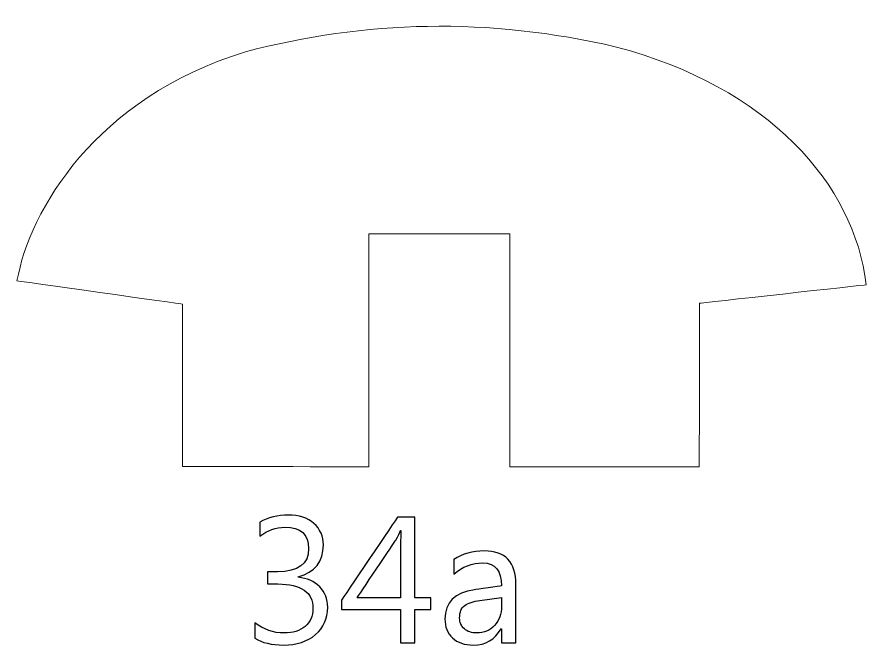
# Model space of a CAD drawing. Header units: centimetres. Extents: x -494 to 505, y -672 to 577.
# Drawn here: x -202 to -151.2, y -429.9 to -392.3 of the extents above; entities that cross this region are included whole.
import ezdxf

# ---------------------------------------------------------------- set-up
doc = ezdxf.new("R2010")
doc.units = ezdxf.units.CM
doc.header["$MEASUREMENT"] = 0
doc.layers.add('Camada 1', color=7, linetype='Continuous')
doc.layers.add('Camada 2', color=10, linetype='Continuous')

msp = doc.modelspace()

# ---------------------------------------------------------------- linework, layer by layer
at = {"layer": 'Camada 1', "lineweight": 9}
msp.add_open_spline([(-180.945282, -405.319992), (-180.945282, -405.319992), (-172.501306, -405.319992), (-172.501306, -405.319992), (-172.501306, -405.319992), (-172.501306, -405.319992), (-172.506894, -419.27526), (-172.506894, -419.27526), (-172.506894, -419.27526), (-172.506894, -419.27526), (-161.16046, -419.272212), (-161.16046, -419.272212), (-161.16046, -419.272212), (-161.16046, -419.272212), (-161.15284, -409.482798), (-161.15284, -409.482798), (-161.15284, -409.482798), (-161.15284, -409.482798), (-151.17572, -408.37739), (-151.17572, -408.37739), (-151.17572, -408.37739), (-151.827992, -402.345398), (-157.087824, -396.515844), (-166.117778, -394.140436), (-166.117778, -394.140436), (-173.825916, -392.340846), (-181.174644, -392.538458), (-188.348112, -394.42898), (-188.348112, -394.42898), (-197.34149, -397.190722), (-201.261472, -403.933406), (-202.02652, -408.135582), (-202.02652, -408.135582), (-202.02652, -408.135582), (-192.109598, -409.536138), (-192.109598, -409.536138), (-192.109598, -409.536138), (-192.109598, -409.536138), (-192.108074, -419.255448), (-192.108074, -419.255448), (-192.108074, -419.255448), (-192.108074, -419.255448), (-180.944266, -419.274244), (-180.944266, -419.274244), (-180.944266, -419.274244), (-180.944266, -419.274244), (-180.945282, -405.319992), (-180.945282, -405.319992)], degree=3, knots=[0, 0, 0, 0, 0.076923077, 0.076923077, 0.076923077, 0.076923087, 0.153846154, 0.153846154, 0.153846154, 0.153846164, 0.230769231, 0.230769231, 0.230769231, 0.230769241, 0.307692308, 0.307692308, 0.307692308, 0.307692318, 0.384615385, 0.384615385, 0.384615385, 0.384615395, 0.461538462, 0.461538462, 0.461538462, 0.461538472, 0.538461538, 0.538461538, 0.538461538, 0.538461548, 0.615384615, 0.615384615, 0.615384615, 0.615384625, 0.692307692, 0.692307692, 0.692307692, 0.692307702, 0.769230769, 0.769230769, 0.769230769, 0.769230779, 0.846153846, 0.846153846, 0.846153846, 0.846153856, 1, 1, 1, 1], dxfattribs=at)
at = {"layer": 'Camada 2'}
for points, knots in [([(-187.772548, -429.538638), (-187.772548, -429.538638), (-187.772548, -428.614078), (-187.772548, -428.614078), (-187.772548, -428.614078), (-187.258198, -429.02251), (-186.675776, -429.22698), (-186.028584, -429.22698), (-186.028584, -429.22698), (-185.501788, -429.22698), (-185.082434, -429.09617), (-184.768744, -428.832518), (-184.768744, -428.832518), (-184.455308, -428.56912), (-184.299352, -428.214282), (-184.299352, -427.769782), (-184.299352, -427.769782), (-184.299352, -426.784262), (-184.998106, -426.291248), (-186.394344, -426.291248), (-186.394344, -426.291248), (-186.394344, -426.291248), (-187.019692, -426.291248), (-187.019692, -426.291248), (-187.019692, -426.291248), (-187.019692, -426.291248), (-187.019692, -425.560236), (-187.019692, -425.560236), (-187.019692, -425.560236), (-187.019692, -425.560236), (-186.424824, -425.560236), (-186.424824, -425.560236), (-186.424824, -425.560236), (-185.179208, -425.560236), (-184.557416, -425.097702), (-184.557416, -424.17492), (-184.557416, -424.17492), (-184.557416, -423.319956), (-185.032396, -422.89349), (-185.982102, -422.89349), (-185.982102, -422.89349), (-186.512454, -422.89349), (-187.01258, -423.07256), (-187.482226, -423.431208), (-187.482226, -423.431208), (-187.482226, -423.431208), (-187.482226, -422.5925), (-187.482226, -422.5925), (-187.482226, -422.5925), (-186.998356, -422.305734), (-186.426602, -422.162224), (-185.768742, -422.162224), (-185.768742, -422.162224), (-185.134504, -422.162224), (-184.627266, -422.330626), (-184.245504, -422.665906), (-184.245504, -422.665906), (-183.86552, -423.00271), (-183.675528, -423.432986), (-183.675528, -423.958004), (-183.675528, -423.958004), (-183.675528, -424.949112), (-184.17921, -425.58716), (-185.188098, -425.870116), (-185.188098, -425.870116), (-185.188098, -425.870116), (-185.188098, -425.891706), (-185.188098, -425.891706), (-185.188098, -425.891706), (-184.647078, -425.943776), (-184.216802, -426.133768), (-183.897778, -426.461682), (-183.897778, -426.461682), (-183.576976, -426.789596), (-183.417464, -427.198282), (-183.417464, -427.687486), (-183.417464, -427.687486), (-183.417464, -428.364904), (-183.659526, -428.909734), (-184.145174, -429.325532), (-184.145174, -429.325532), (-184.630822, -429.739552), (-185.270648, -429.947324), (-186.064652, -429.947324), (-186.064652, -429.947324), (-186.779662, -429.947324), (-187.349384, -429.81118), (-187.772548, -429.538638)], [0, 0, 0, 0, 0.043478261, 0.043478261, 0.043478261, 0.043478271, 0.086956522, 0.086956522, 0.086956522, 0.086956532, 0.130434783, 0.130434783, 0.130434783, 0.130434793, 0.173913043, 0.173913043, 0.173913043, 0.173913053, 0.217391304, 0.217391304, 0.217391304, 0.217391314, 0.260869565, 0.260869565, 0.260869565, 0.260869575, 0.304347826, 0.304347826, 0.304347826, 0.304347836, 0.347826087, 0.347826087, 0.347826087, 0.347826097, 0.391304348, 0.391304348, 0.391304348, 0.391304358, 0.434782609, 0.434782609, 0.434782609, 0.434782619, 0.47826087, 0.47826087, 0.47826087, 0.47826088, 0.52173913, 0.52173913, 0.52173913, 0.52173914, 0.565217391, 0.565217391, 0.565217391, 0.565217401, 0.608695652, 0.608695652, 0.608695652, 0.608695662, 0.652173913, 0.652173913, 0.652173913, 0.652173923, 0.695652174, 0.695652174, 0.695652174, 0.695652184, 0.739130435, 0.739130435, 0.739130435, 0.739130445, 0.782608696, 0.782608696, 0.782608696, 0.782608706, 0.826086957, 0.826086957, 0.826086957, 0.826086967, 0.869565217, 0.869565217, 0.869565217, 0.869565227, 0.913043478, 0.913043478, 0.913043478, 0.913043488, 1, 1, 1, 1]), ([(-177.234596, -427.818296), (-177.234596, -427.818296), (-178.202336, -427.818296), (-178.202336, -427.818296), (-178.202336, -427.818296), (-178.202336, -427.818296), (-178.202336, -429.818292), (-178.202336, -429.818292), (-178.202336, -429.818292), (-178.202336, -429.818292), (-179.051966, -429.818292), (-179.051966, -429.818292), (-179.051966, -429.818292), (-179.051966, -429.818292), (-179.051966, -427.818296), (-179.051966, -427.818296), (-179.051966, -427.818296), (-179.051966, -427.818296), (-182.589678, -427.818296), (-182.589678, -427.818296), (-182.589678, -427.818296), (-182.589678, -427.818296), (-182.589678, -427.255432), (-182.589678, -427.255432), (-182.589678, -427.255432), (-182.589678, -427.255432), (-179.24018, -422.291256), (-179.24018, -422.291256), (-179.24018, -422.291256), (-179.24018, -422.291256), (-178.202336, -422.291256), (-178.202336, -422.291256), (-178.202336, -422.291256), (-178.202336, -422.291256), (-178.202336, -427.119288), (-178.202336, -427.119288), (-178.202336, -427.119288), (-178.202336, -427.119288), (-177.234596, -427.119288), (-177.234596, -427.119288), (-177.234596, -427.119288), (-177.234596, -427.119288), (-177.234596, -427.818296), (-177.234596, -427.818296)], [0, 0, 0, 0, 0.083333333, 0.083333333, 0.083333333, 0.083333343, 0.166666667, 0.166666667, 0.166666667, 0.166666677, 0.25, 0.25, 0.25, 0.25000001, 0.333333333, 0.333333333, 0.333333333, 0.333333343, 0.416666667, 0.416666667, 0.416666667, 0.416666677, 0.5, 0.5, 0.5, 0.50000001, 0.583333333, 0.583333333, 0.583333333, 0.583333343, 0.666666667, 0.666666667, 0.666666667, 0.666666677, 0.75, 0.75, 0.75, 0.75000001, 0.833333333, 0.833333333, 0.833333333, 0.833333343, 1, 1, 1, 1]), ([(-179.051966, -427.119288), (-179.051966, -427.119288), (-179.051966, -423.866564), (-179.051966, -423.866564), (-179.051966, -423.866564), (-179.051966, -423.635424), (-179.044854, -423.375582), (-179.030376, -423.088816), (-179.030376, -423.088816), (-179.030376, -423.088816), (-179.051966, -423.088816), (-179.051966, -423.088816), (-179.051966, -423.088816), (-179.100226, -423.21607), (-179.197, -423.40784), (-179.34051, -423.665904), (-179.34051, -423.665904), (-179.34051, -423.665904), (-181.655974, -427.119288), (-181.655974, -427.119288), (-181.655974, -427.119288), (-181.655974, -427.119288), (-179.051966, -427.119288), (-179.051966, -427.119288)], [0, 0, 0, 0, 0.142857143, 0.142857143, 0.142857143, 0.142857153, 0.285714286, 0.285714286, 0.285714286, 0.285714296, 0.428571429, 0.428571429, 0.428571429, 0.428571439, 0.571428571, 0.571428571, 0.571428571, 0.571428581, 0.714285714, 0.714285714, 0.714285714, 0.714285724, 1, 1, 1, 1]), ([(-172.1485, -429.818292), (-172.1485, -429.818292), (-173.008798, -429.818292), (-173.008798, -429.818292), (-173.008798, -429.818292), (-173.008798, -429.818292), (-173.008798, -428.977806), (-173.008798, -428.977806), (-173.008798, -428.977806), (-173.008798, -428.977806), (-173.030388, -428.977806), (-173.030388, -428.977806), (-173.030388, -428.977806), (-173.404784, -429.624744), (-173.954948, -429.947324), (-174.684436, -429.947324), (-174.684436, -429.947324), (-175.220376, -429.947324), (-175.63973, -429.805846), (-175.942498, -429.520858), (-175.942498, -429.520858), (-176.24552, -429.237648), (-176.395888, -428.86122), (-176.395888, -428.391828), (-176.395888, -428.391828), (-176.395888, -427.386242), (-175.804576, -426.800264), (-174.621698, -426.635418), (-174.621698, -426.635418), (-174.621698, -426.635418), (-173.008798, -426.409612), (-173.008798, -426.409612), (-173.008798, -426.409612), (-173.008798, -425.492164), (-173.378114, -425.033186), (-174.116238, -425.033186), (-174.116238, -425.033186), (-174.76343, -425.033186), (-175.34763, -425.255436), (-175.869092, -425.699936), (-175.869092, -425.699936), (-175.869092, -425.699936), (-175.869092, -424.818302), (-175.869092, -424.818302), (-175.869092, -424.818302), (-175.340518, -424.481244), (-174.73295, -424.312842), (-174.042832, -424.312842), (-174.042832, -424.312842), (-172.779436, -424.312842), (-172.1485, -424.98137), (-172.1485, -426.31995), (-172.1485, -426.31995), (-172.1485, -426.31995), (-172.1485, -429.818292), (-172.1485, -429.818292)], [0, 0, 0, 0, 0.066666667, 0.066666667, 0.066666667, 0.066666677, 0.133333333, 0.133333333, 0.133333333, 0.133333343, 0.2, 0.2, 0.2, 0.20000001, 0.266666667, 0.266666667, 0.266666667, 0.266666677, 0.333333333, 0.333333333, 0.333333333, 0.333333343, 0.4, 0.4, 0.4, 0.40000001, 0.466666667, 0.466666667, 0.466666667, 0.466666677, 0.533333333, 0.533333333, 0.533333333, 0.533333343, 0.6, 0.6, 0.6, 0.60000001, 0.666666667, 0.666666667, 0.666666667, 0.666666677, 0.733333333, 0.733333333, 0.733333333, 0.733333343, 0.8, 0.8, 0.8, 0.80000001, 0.866666667, 0.866666667, 0.866666667, 0.866666677, 1, 1, 1, 1]), ([(-173.008798, -427.097698), (-173.008798, -427.097698), (-174.30623, -427.277022), (-174.30623, -427.277022), (-174.30623, -427.277022), (-174.706026, -427.332648), (-175.007016, -427.432978), (-175.209454, -427.574456), (-175.209454, -427.574456), (-175.412146, -427.717966), (-175.514254, -427.968918), (-175.514254, -428.330868), (-175.514254, -428.330868), (-175.514254, -428.594266), (-175.421036, -428.809404), (-175.232822, -428.976028), (-175.232822, -428.976028), (-175.046386, -429.142652), (-174.795688, -429.22698), (-174.485554, -429.22698), (-174.485554, -429.22698), (-174.05731, -429.22698), (-173.70425, -429.076358), (-173.426374, -428.777146), (-173.426374, -428.777146), (-173.148498, -428.475902), (-173.008798, -428.096172), (-173.008798, -427.635416), (-173.008798, -427.635416), (-173.008798, -427.635416), (-173.008798, -427.097698), (-173.008798, -427.097698)], [0, 0, 0, 0, 0.111111111, 0.111111111, 0.111111111, 0.111111121, 0.222222222, 0.222222222, 0.222222222, 0.222222232, 0.333333333, 0.333333333, 0.333333333, 0.333333343, 0.444444444, 0.444444444, 0.444444444, 0.444444454, 0.555555556, 0.555555556, 0.555555556, 0.555555566, 0.666666667, 0.666666667, 0.666666667, 0.666666677, 0.777777778, 0.777777778, 0.777777778, 0.777777788, 1, 1, 1, 1])]:
    msp.add_open_spline(points, degree=3, knots=knots, dxfattribs=at)
at = {"layer": 'Camada 2', "lineweight": 9}
for points, knots in [([(-187.772548, -429.538638), (-187.772548, -429.538638), (-187.772548, -428.614078), (-187.772548, -428.614078), (-187.772548, -428.614078), (-187.258198, -429.02251), (-186.675776, -429.22698), (-186.028584, -429.22698), (-186.028584, -429.22698), (-185.501788, -429.22698), (-185.082434, -429.09617), (-184.768744, -428.832518), (-184.768744, -428.832518), (-184.455308, -428.56912), (-184.299352, -428.214282), (-184.299352, -427.769782), (-184.299352, -427.769782), (-184.299352, -426.784262), (-184.998106, -426.291248), (-186.394344, -426.291248), (-186.394344, -426.291248), (-186.394344, -426.291248), (-187.019692, -426.291248), (-187.019692, -426.291248), (-187.019692, -426.291248), (-187.019692, -426.291248), (-187.019692, -425.560236), (-187.019692, -425.560236), (-187.019692, -425.560236), (-187.019692, -425.560236), (-186.424824, -425.560236), (-186.424824, -425.560236), (-186.424824, -425.560236), (-185.179208, -425.560236), (-184.557416, -425.097702), (-184.557416, -424.17492), (-184.557416, -424.17492), (-184.557416, -423.319956), (-185.032396, -422.89349), (-185.982102, -422.89349), (-185.982102, -422.89349), (-186.512454, -422.89349), (-187.01258, -423.07256), (-187.482226, -423.431208), (-187.482226, -423.431208), (-187.482226, -423.431208), (-187.482226, -422.5925), (-187.482226, -422.5925), (-187.482226, -422.5925), (-186.998356, -422.305734), (-186.426602, -422.162224), (-185.768742, -422.162224), (-185.768742, -422.162224), (-185.134504, -422.162224), (-184.627266, -422.330626), (-184.245504, -422.665906), (-184.245504, -422.665906), (-183.86552, -423.00271), (-183.675528, -423.432986), (-183.675528, -423.958004), (-183.675528, -423.958004), (-183.675528, -424.949112), (-184.17921, -425.58716), (-185.188098, -425.870116), (-185.188098, -425.870116), (-185.188098, -425.870116), (-185.188098, -425.891706), (-185.188098, -425.891706), (-185.188098, -425.891706), (-184.647078, -425.943776), (-184.216802, -426.133768), (-183.897778, -426.461682), (-183.897778, -426.461682), (-183.576976, -426.789596), (-183.417464, -427.198282), (-183.417464, -427.687486), (-183.417464, -427.687486), (-183.417464, -428.364904), (-183.659526, -428.909734), (-184.145174, -429.325532), (-184.145174, -429.325532), (-184.630822, -429.739552), (-185.270648, -429.947324), (-186.064652, -429.947324), (-186.064652, -429.947324), (-186.779662, -429.947324), (-187.349384, -429.81118), (-187.772548, -429.538638)], [0, 0, 0, 0, 0.043478261, 0.043478261, 0.043478261, 0.043478271, 0.086956522, 0.086956522, 0.086956522, 0.086956532, 0.130434783, 0.130434783, 0.130434783, 0.130434793, 0.173913043, 0.173913043, 0.173913043, 0.173913053, 0.217391304, 0.217391304, 0.217391304, 0.217391314, 0.260869565, 0.260869565, 0.260869565, 0.260869575, 0.304347826, 0.304347826, 0.304347826, 0.304347836, 0.347826087, 0.347826087, 0.347826087, 0.347826097, 0.391304348, 0.391304348, 0.391304348, 0.391304358, 0.434782609, 0.434782609, 0.434782609, 0.434782619, 0.47826087, 0.47826087, 0.47826087, 0.47826088, 0.52173913, 0.52173913, 0.52173913, 0.52173914, 0.565217391, 0.565217391, 0.565217391, 0.565217401, 0.608695652, 0.608695652, 0.608695652, 0.608695662, 0.652173913, 0.652173913, 0.652173913, 0.652173923, 0.695652174, 0.695652174, 0.695652174, 0.695652184, 0.739130435, 0.739130435, 0.739130435, 0.739130445, 0.782608696, 0.782608696, 0.782608696, 0.782608706, 0.826086957, 0.826086957, 0.826086957, 0.826086967, 0.869565217, 0.869565217, 0.869565217, 0.869565227, 0.913043478, 0.913043478, 0.913043478, 0.913043488, 1, 1, 1, 1]), ([(-177.234596, -427.818296), (-177.234596, -427.818296), (-178.202336, -427.818296), (-178.202336, -427.818296), (-178.202336, -427.818296), (-178.202336, -427.818296), (-178.202336, -429.818292), (-178.202336, -429.818292), (-178.202336, -429.818292), (-178.202336, -429.818292), (-179.051966, -429.818292), (-179.051966, -429.818292), (-179.051966, -429.818292), (-179.051966, -429.818292), (-179.051966, -427.818296), (-179.051966, -427.818296), (-179.051966, -427.818296), (-179.051966, -427.818296), (-182.589678, -427.818296), (-182.589678, -427.818296), (-182.589678, -427.818296), (-182.589678, -427.818296), (-182.589678, -427.255432), (-182.589678, -427.255432), (-182.589678, -427.255432), (-182.589678, -427.255432), (-179.24018, -422.291256), (-179.24018, -422.291256), (-179.24018, -422.291256), (-179.24018, -422.291256), (-178.202336, -422.291256), (-178.202336, -422.291256), (-178.202336, -422.291256), (-178.202336, -422.291256), (-178.202336, -427.119288), (-178.202336, -427.119288), (-178.202336, -427.119288), (-178.202336, -427.119288), (-177.234596, -427.119288), (-177.234596, -427.119288), (-177.234596, -427.119288), (-177.234596, -427.119288), (-177.234596, -427.818296), (-177.234596, -427.818296)], [0, 0, 0, 0, 0.083333333, 0.083333333, 0.083333333, 0.083333343, 0.166666667, 0.166666667, 0.166666667, 0.166666677, 0.25, 0.25, 0.25, 0.25000001, 0.333333333, 0.333333333, 0.333333333, 0.333333343, 0.416666667, 0.416666667, 0.416666667, 0.416666677, 0.5, 0.5, 0.5, 0.50000001, 0.583333333, 0.583333333, 0.583333333, 0.583333343, 0.666666667, 0.666666667, 0.666666667, 0.666666677, 0.75, 0.75, 0.75, 0.75000001, 0.833333333, 0.833333333, 0.833333333, 0.833333343, 1, 1, 1, 1]), ([(-179.051966, -427.119288), (-179.051966, -427.119288), (-179.051966, -423.866564), (-179.051966, -423.866564), (-179.051966, -423.866564), (-179.051966, -423.635424), (-179.044854, -423.375582), (-179.030376, -423.088816), (-179.030376, -423.088816), (-179.030376, -423.088816), (-179.051966, -423.088816), (-179.051966, -423.088816), (-179.051966, -423.088816), (-179.100226, -423.21607), (-179.197, -423.40784), (-179.34051, -423.665904), (-179.34051, -423.665904), (-179.34051, -423.665904), (-181.655974, -427.119288), (-181.655974, -427.119288), (-181.655974, -427.119288), (-181.655974, -427.119288), (-179.051966, -427.119288), (-179.051966, -427.119288)], [0, 0, 0, 0, 0.142857143, 0.142857143, 0.142857143, 0.142857153, 0.285714286, 0.285714286, 0.285714286, 0.285714296, 0.428571429, 0.428571429, 0.428571429, 0.428571439, 0.571428571, 0.571428571, 0.571428571, 0.571428581, 0.714285714, 0.714285714, 0.714285714, 0.714285724, 1, 1, 1, 1]), ([(-172.1485, -429.818292), (-172.1485, -429.818292), (-173.008798, -429.818292), (-173.008798, -429.818292), (-173.008798, -429.818292), (-173.008798, -429.818292), (-173.008798, -428.977806), (-173.008798, -428.977806), (-173.008798, -428.977806), (-173.008798, -428.977806), (-173.030388, -428.977806), (-173.030388, -428.977806), (-173.030388, -428.977806), (-173.404784, -429.624744), (-173.954948, -429.947324), (-174.684436, -429.947324), (-174.684436, -429.947324), (-175.220376, -429.947324), (-175.63973, -429.805846), (-175.942498, -429.520858), (-175.942498, -429.520858), (-176.24552, -429.237648), (-176.395888, -428.86122), (-176.395888, -428.391828), (-176.395888, -428.391828), (-176.395888, -427.386242), (-175.804576, -426.800264), (-174.621698, -426.635418), (-174.621698, -426.635418), (-174.621698, -426.635418), (-173.008798, -426.409612), (-173.008798, -426.409612), (-173.008798, -426.409612), (-173.008798, -425.492164), (-173.378114, -425.033186), (-174.116238, -425.033186), (-174.116238, -425.033186), (-174.76343, -425.033186), (-175.34763, -425.255436), (-175.869092, -425.699936), (-175.869092, -425.699936), (-175.869092, -425.699936), (-175.869092, -424.818302), (-175.869092, -424.818302), (-175.869092, -424.818302), (-175.340518, -424.481244), (-174.73295, -424.312842), (-174.042832, -424.312842), (-174.042832, -424.312842), (-172.779436, -424.312842), (-172.1485, -424.98137), (-172.1485, -426.31995), (-172.1485, -426.31995), (-172.1485, -426.31995), (-172.1485, -429.818292), (-172.1485, -429.818292)], [0, 0, 0, 0, 0.066666667, 0.066666667, 0.066666667, 0.066666677, 0.133333333, 0.133333333, 0.133333333, 0.133333343, 0.2, 0.2, 0.2, 0.20000001, 0.266666667, 0.266666667, 0.266666667, 0.266666677, 0.333333333, 0.333333333, 0.333333333, 0.333333343, 0.4, 0.4, 0.4, 0.40000001, 0.466666667, 0.466666667, 0.466666667, 0.466666677, 0.533333333, 0.533333333, 0.533333333, 0.533333343, 0.6, 0.6, 0.6, 0.60000001, 0.666666667, 0.666666667, 0.666666667, 0.666666677, 0.733333333, 0.733333333, 0.733333333, 0.733333343, 0.8, 0.8, 0.8, 0.80000001, 0.866666667, 0.866666667, 0.866666667, 0.866666677, 1, 1, 1, 1]), ([(-173.008798, -427.097698), (-173.008798, -427.097698), (-174.30623, -427.277022), (-174.30623, -427.277022), (-174.30623, -427.277022), (-174.706026, -427.332648), (-175.007016, -427.432978), (-175.209454, -427.574456), (-175.209454, -427.574456), (-175.412146, -427.717966), (-175.514254, -427.968918), (-175.514254, -428.330868), (-175.514254, -428.330868), (-175.514254, -428.594266), (-175.421036, -428.809404), (-175.232822, -428.976028), (-175.232822, -428.976028), (-175.046386, -429.142652), (-174.795688, -429.22698), (-174.485554, -429.22698), (-174.485554, -429.22698), (-174.05731, -429.22698), (-173.70425, -429.076358), (-173.426374, -428.777146), (-173.426374, -428.777146), (-173.148498, -428.475902), (-173.008798, -428.096172), (-173.008798, -427.635416), (-173.008798, -427.635416), (-173.008798, -427.635416), (-173.008798, -427.097698), (-173.008798, -427.097698)], [0, 0, 0, 0, 0.111111111, 0.111111111, 0.111111111, 0.111111121, 0.222222222, 0.222222222, 0.222222222, 0.222222232, 0.333333333, 0.333333333, 0.333333333, 0.333333343, 0.444444444, 0.444444444, 0.444444444, 0.444444454, 0.555555556, 0.555555556, 0.555555556, 0.555555566, 0.666666667, 0.666666667, 0.666666667, 0.666666677, 0.777777778, 0.777777778, 0.777777778, 0.777777788, 1, 1, 1, 1])]:
    msp.add_open_spline(points, degree=3, knots=knots, dxfattribs=at)

doc.saveas('drawing.dxf')
